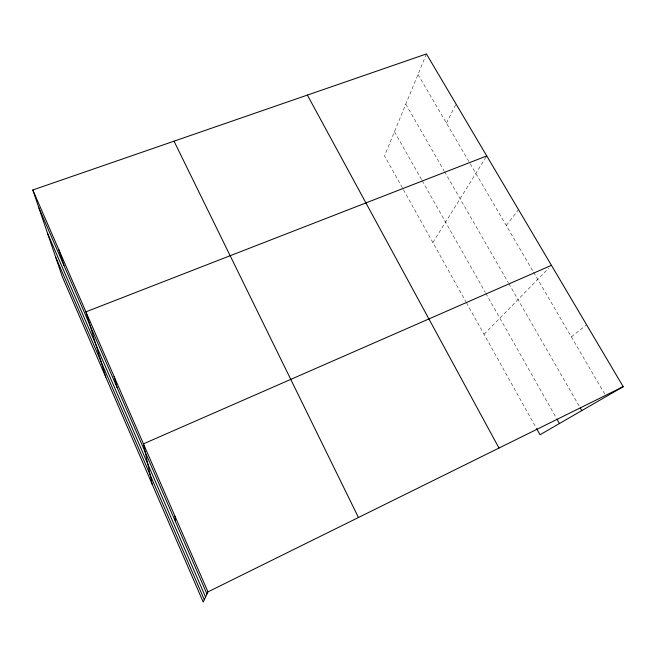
<?xml version="1.0" encoding="UTF-8"?>
<svg xmlns="http://www.w3.org/2000/svg" width="656" height="656" viewBox="0 0 656 656"><rect width="100%" height="100%" fill="white"/><g stroke="black" fill="none" stroke-linecap="round" stroke-linejoin="round"><path stroke-width="0.49" stroke-dasharray="3.28 2.46" d="M426.433 53.94L384.547 155.857L402.907 188.789M446.449 123.131L456.068 104.058M432.862 242.523L486.744 155.931M506.26 225.492L518.519 209.658M484.038 334.314L548.703 268.132M571.343 336.856L586.636 324.843M418.003 74.456L533.09 271.404M533.607 272.289L605.168 394.748M405.785 104.189L444.046 170.814M444.555 171.683L508.359 282.777M508.867 283.663L579.756 407.081M394.469 131.717L421.636 179.769M422.128 180.646L485.317 292.428M485.817 293.314L556.46 418.274M403.399 189.674L465.916 301.809M466.4 302.687L536.042 427.605"/><path stroke-width="0.98" d="M623.2 386.671L207.952 591.884L203.221 602.06L62.336 276.807L32.8 189.978L426.433 53.94L623.2 386.671L540.027 434.756L536.542 428.499M551.442 265.327L143.443 443.85L152.151 484.153M486.744 155.931L85.911 311.838L105.805 377.159M580.265 407.966L581.79 410.615M556.952 419.151L559.437 423.538M307.385 95.079L498.986 448.056M174.029 141.171L358.438 517.51M32.8 189.978L207.952 591.884M38.86 207.78L206.968 594.008M47.535 233.29L205.566 597.017M55.465 256.603L204.303 599.732M58.835 249.706L63.952 265.442M114.087 376.495L117.088 387.524M174.988 516.239L175.464 521.627"/></g></svg>
